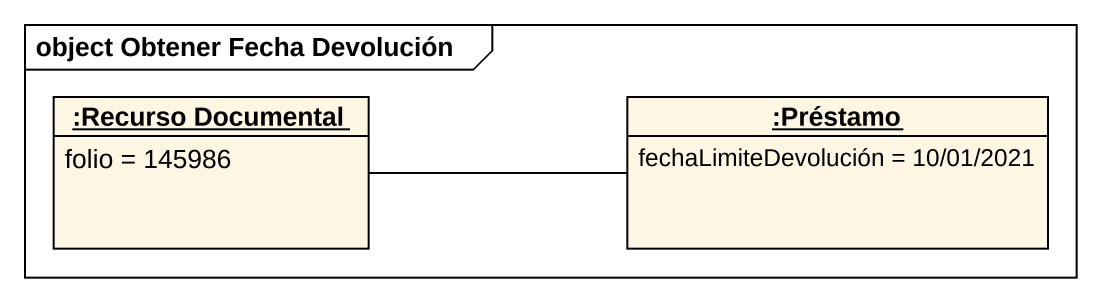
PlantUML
@startuml
mainframe object Obtener Fecha Devolución
hide circle
hide empty members
object ":Recurso Documental" as Recurso_Documental {
  folio = 145986
}
object ":Préstamo" as Préstamo {
  fechaLimiteDevolución = 10/01/2021
}
Recurso_Documental -right- Préstamo
@enduml
